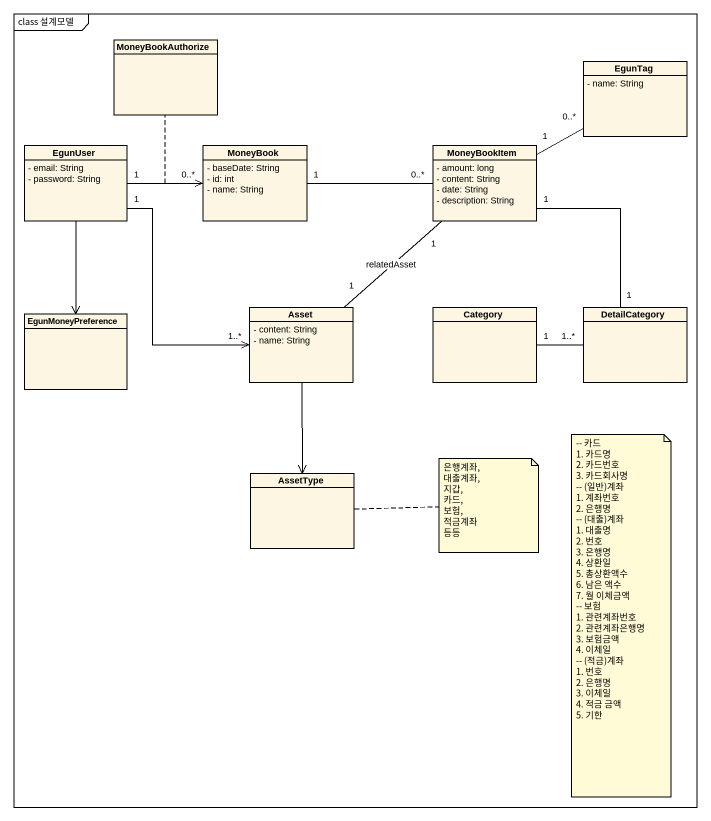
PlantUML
@startuml
mainframe class 설계모델
hide circle
hide empty members
skinparam classAttributeIconSize 0
class MoneyBookAuthorize
class EgunTag {
  - name: String
}
class EgunUser {
  - email: String
  - password: String
}
class MoneyBook {
  - baseDate: String
  - id: int
  - name: String
}
class MoneyBookItem {
  - amount: long
  - content: String
  - date: String
  - description: String
}
class EgunMoneyPreference
class Asset {
  - content: String
  - name: String
}
class Category
class DetailCategory
class AssetType
EgunUser "1" -right-> "0..*" MoneyBook
(EgunUser, MoneyBook) .. MoneyBookAuthorize
EgunUser --> EgunMoneyPreference
EgunUser "1" --> "1..*" Asset
MoneyBook "1" -right- "0..*" MoneyBookItem
MoneyBookItem "1" -right- "0..*" EgunTag
MoneyBookItem "1" -- "1" Asset : relatedAsset
MoneyBookItem "1" -- "1" DetailCategory
Asset --> AssetType
Category "1" -right- "1..*" DetailCategory
note as N1
  ~-- 카드
  1. 카드명
  2. 카드번호
  3. 카드회사명
  ~-- (일반)계좌
  1. 계좌번호
  2. 은행명
  ~-- (대출)계좌
  1. 대출명
  2. 번호
  3. 은행명
  4. 상환일
  5. 총상환액수
  6. 남은 액수
  7. 월 이체금액
  ~-- 보험
  1. 관련계좌번호
  2. 관련계좌은행명
  3. 보험금액
  4. 이체일
  ~-- (적금)계좌
  1. 번호
  2. 은행명
  3. 이체일
  4. 적금 금액
  5. 기한
end note
note right of AssetType
  은행계좌,
  대출계좌,
  지갑,
  카드,
  보험,
  적금계좌
  등등
end note
@enduml
